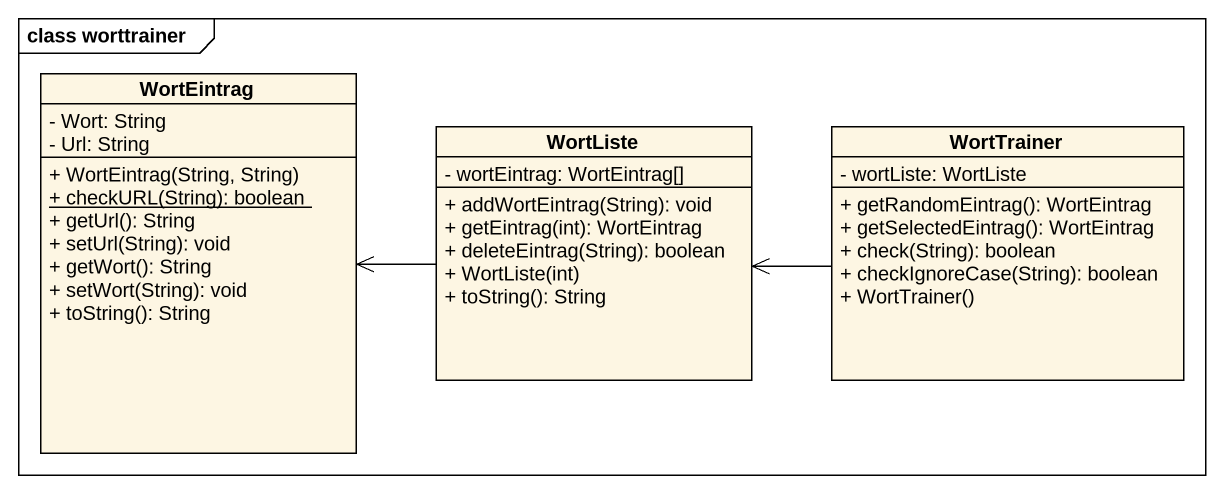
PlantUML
@startuml
mainframe class worttrainer
hide circle
hide empty members
skinparam classAttributeIconSize 0
class WortEintrag {
  - Wort: String
  - Url: String
  + WortEintrag(String, String)
  {static} + checkURL(String): boolean
  + getUrl(): String
  + setUrl(String): void
  + getWort(): String
  + setWort(String): void
  + toString(): String
}
class WortListe {
  - wortEintrag: WortEintrag[]
  + addWortEintrag(String): void
  + getEintrag(int): WortEintrag
  + deleteEintrag(String): boolean
  + WortListe(int)
  + toString(): String
}
class WortTrainer {
  - wortListe: WortListe
  + getRandomEintrag(): WortEintrag
  + getSelectedEintrag(): WortEintrag
  + check(String): boolean
  + checkIgnoreCase(String): boolean
  + WortTrainer()
}
WortListe -left-> WortEintrag
WortTrainer -left-> WortListe
@enduml
